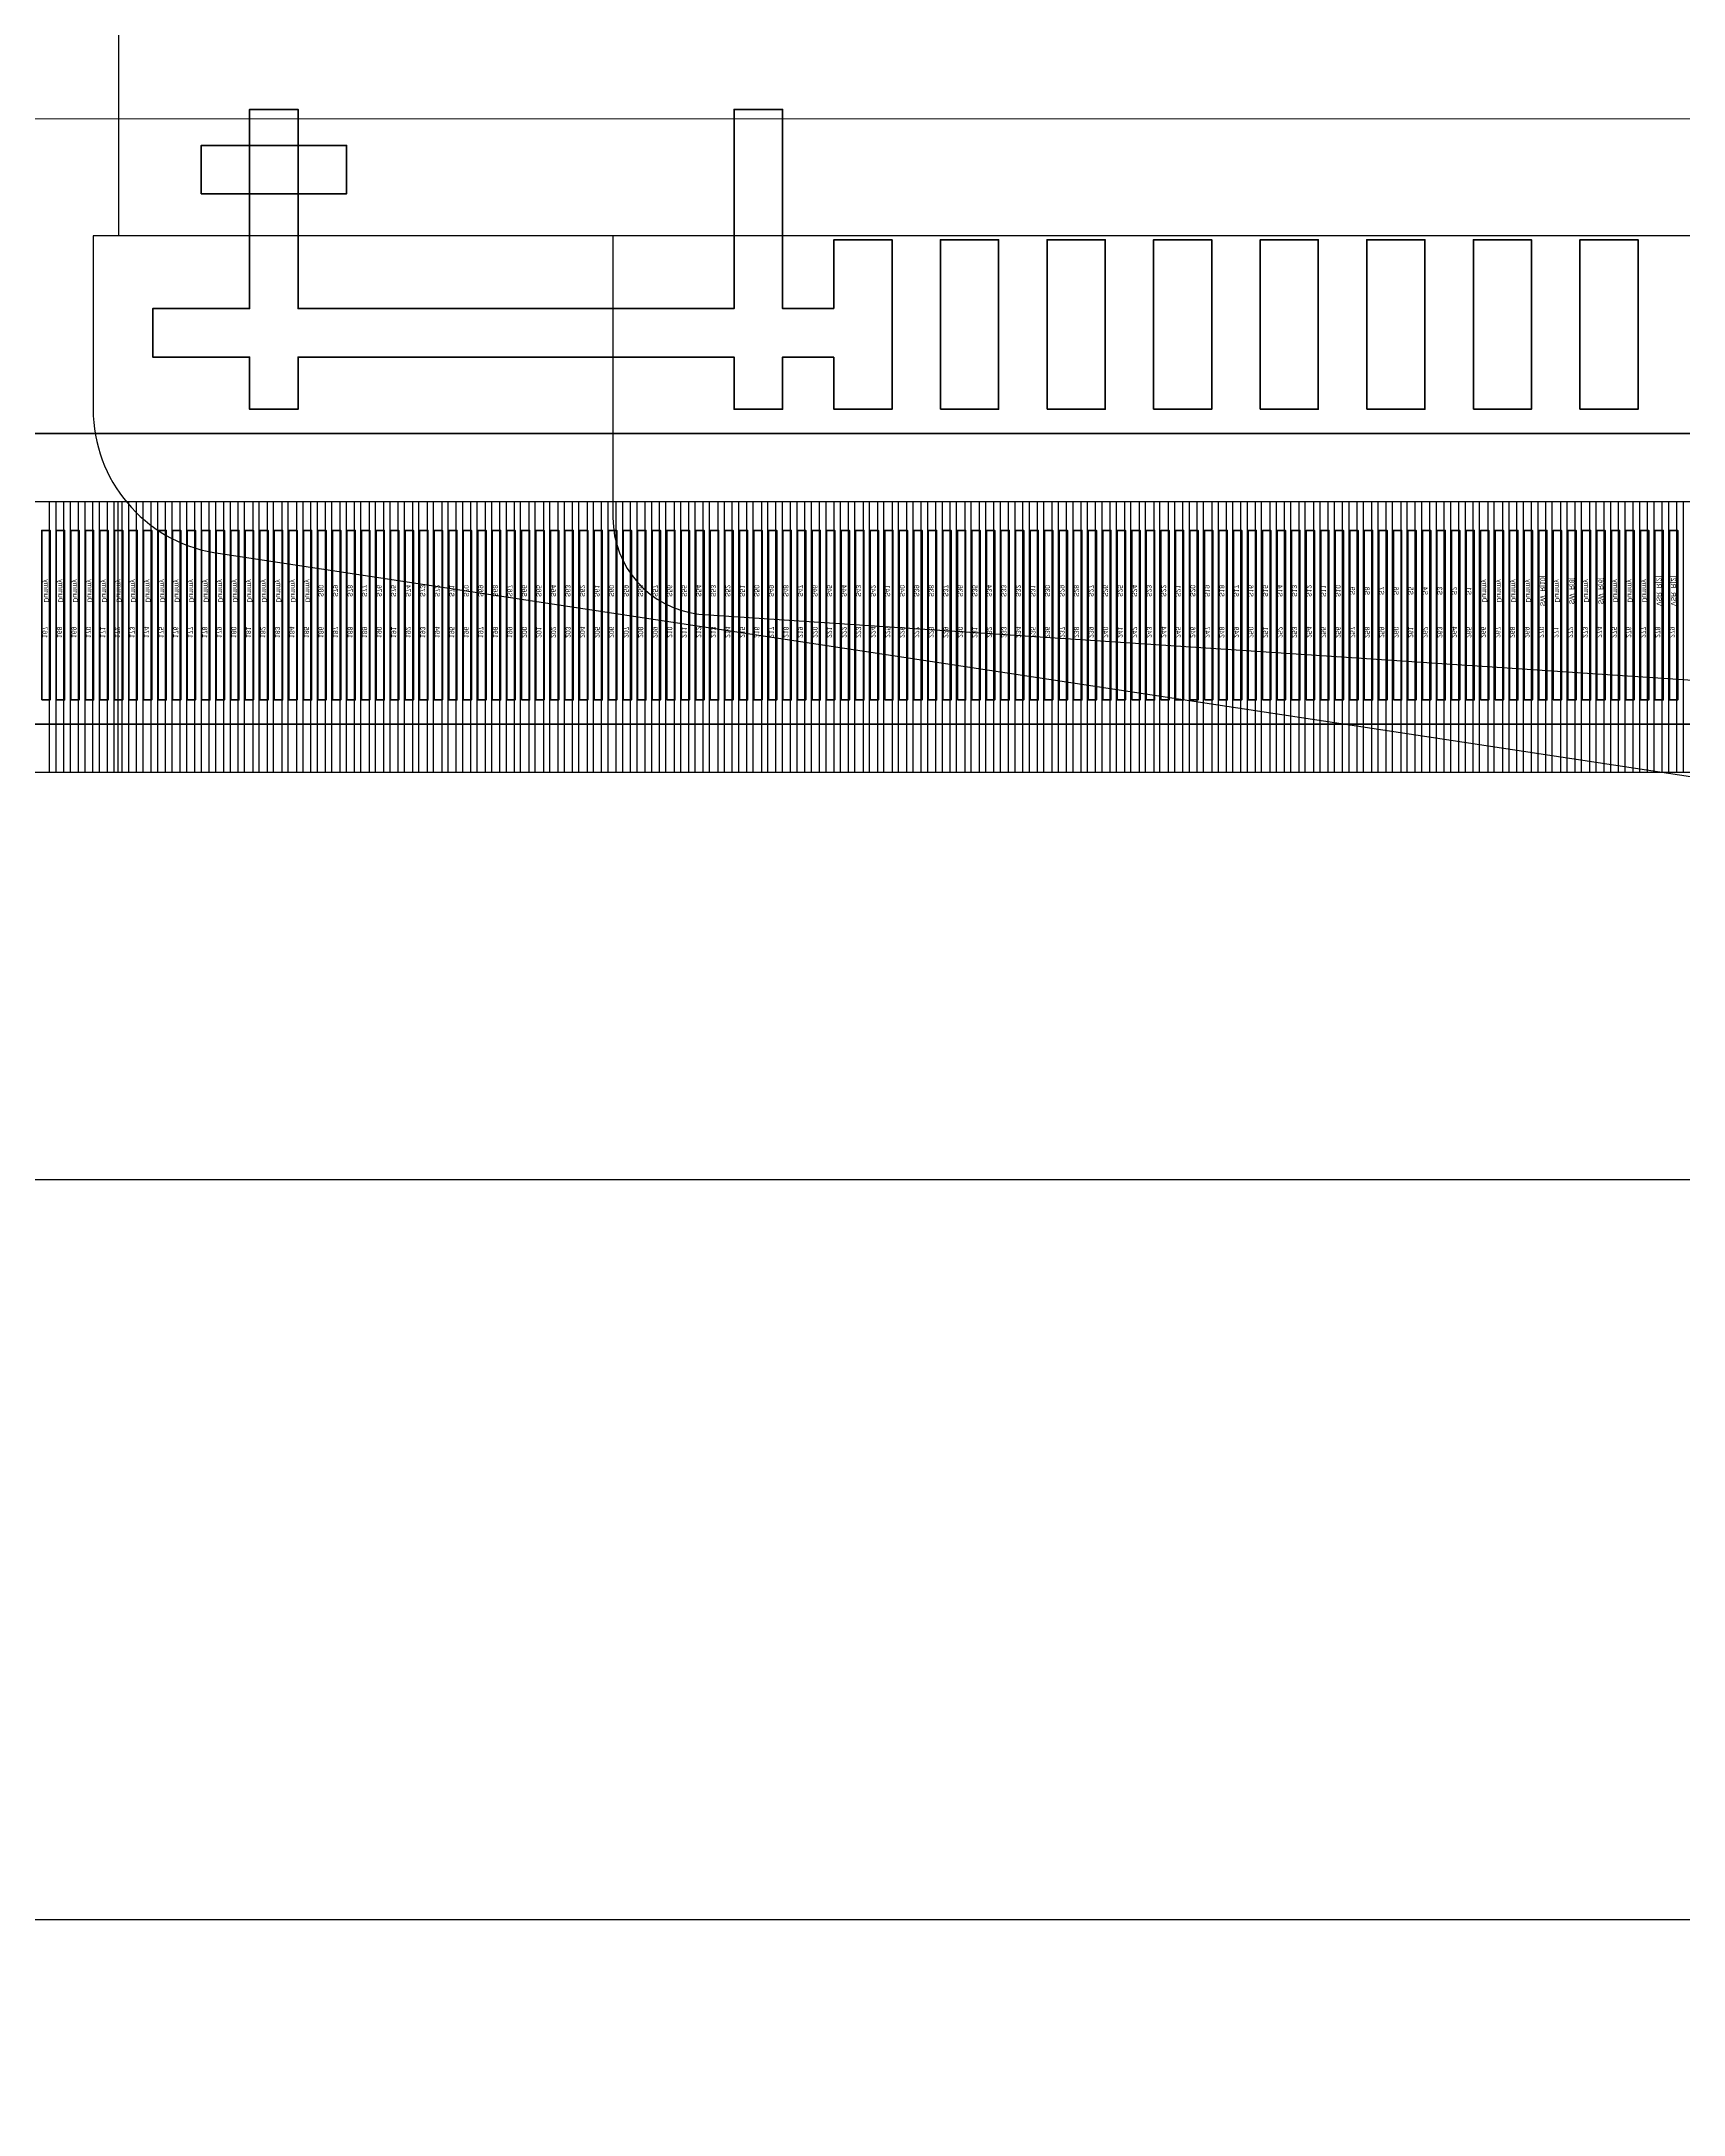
# Model space of a CAD drawing. Header units: millimetres. Extents: x 2678 to 7528, y -1679 to -1155.
# Drawn here: x 3652.848 to 3656.238, y -1275.936 to -1271.657 of the extents above; entities that cross this region are included whole.
import ezdxf
from ezdxf.enums import TextEntityAlignment as Align

# ---------------------------------------------------------------- set-up
doc = ezdxf.new("R2010")
doc.units = ezdxf.units.MM
doc.linetypes.add('CENTER2', pattern=[1.125, 0.75, -0.125, 0.125, -0.125])
for name, color, linetype in [('01 Copper', 3, 'Continuous'), ('03 Solder Resist', 6, 'Continuous'), ('06 Cutline', 4, 'Continuous'), ('07 Potting', 132, 'Continuous'), ('09 Center_line', 1, 'Continuous'), ('13 OL no.', 190, 'Continuous'), ('14 OL name', 220, 'Continuous'), ('COVER LENS', 6, 'Continuous'), ('FPC-TP', 32, 'Continuous'), ('PANEL', 7, 'Continuous')]:
    doc.layers.add(name, color=color, linetype=linetype)
for name, color, linetype, lineweight in [('Dim', 3, 'Continuous', 13), ('FPC.drawing', 30, 'Continuous', 100), ('P_OLED.drawing', 3, 'Continuous', 100), ('POL', 5, 'Continuous', 9)]:
    doc.layers.add(name, color=color, linetype=linetype, lineweight=lineweight)
doc.styles.add('CCN-1', font='', dxfattribs={"width": 0.85})
doc.styles.get("Standard").update_dxf_attribs({"font": 'arial.ttf'})
doc.styles.get('CCN-1').set_extended_font_data('SimSun')
doc.dimstyles.new('DIM-CCN', dxfattribs={"dimscale": 0.9, "dimtxt": 1.7, "dimasz": 1.2, "dimexe": 1.5, "dimexo": 0.5, "dimgap": 0.3, "dimtad": 1, "dimzin": 0, "dimdsep": 46, "dimtxsty": 'CCN-1', "dimblk": 'OPEN30', "dimcen": 0.05, "dimclrd": 256, "dimclre": 256, "dimclrt": 7, "dimadec": 0, "dimazin": 0, "dimtfac": 1, "dimtofl": 0, "dimtmove": 0, "dimatfit": 3, "dimldrblk": 'OPEN30', "dimfxl": 1, "dimtolj": 1, "dimtzin": 0, "dimlwd": -1, "dimlwe": -1, "dimarcsym": 0})

# ---------------------------------------------------------------- blocks, each defined once
blk = doc.blocks.new('OLED屏体')
at = {"layer": 'FPC.drawing', "color": 7, "linetype": 'Continuous', "lineweight": 100}
for points in [[(5123.0182, 185.3031), (5122.9122, 185.3031), (5122.9122, 185.7141), (5122.8122, 185.7141), (5122.8122, 185.3031), (5121.9122, 185.3031), (5121.9122, 185.7141), (5121.8122, 185.7141), (5121.8122, 185.3031), (5121.6122, 185.3031), (5121.6122, 185.2031), (5121.8122, 185.2031), (5121.8122, 185.0951), (5121.9122, 185.0951), (5121.9122, 185.2031), (5122.8122, 185.2031), (5122.8122, 185.0951), (5122.9122, 185.0951), (5122.9122, 185.2031), (5123.0182, 185.2031)], [(5123.0182, 185.2031), (5123.0182, 185.0951), (5123.1382, 185.0951), (5123.1382, 185.4451), (5123.0182, 185.4451), (5123.0182, 185.3031)]]:
    blk.add_lwpolyline(points, dxfattribs=at)
for points in [[(5121.7122, 185.5401), (5122.0122, 185.5401), (5122.0122, 185.6401), (5121.7122, 185.6401)], [(5123.2382, 185.0951), (5123.3582, 185.0951), (5123.3582, 185.4451), (5123.2382, 185.4451)], [(5123.4582, 185.0951), (5123.5782, 185.0951), (5123.5782, 185.4451), (5123.4582, 185.4451)], [(5123.6782, 185.0951), (5123.7982, 185.0951), (5123.7982, 185.4451), (5123.6782, 185.4451)], [(5123.8982, 185.0951), (5124.0182, 185.0951), (5124.0182, 185.4451), (5123.8982, 185.4451)], [(5124.1182, 185.0951), (5124.2382, 185.0951), (5124.2382, 185.4451), (5124.1182, 185.4451)], [(5124.3382, 185.0951), (5124.4582, 185.0951), (5124.4582, 185.4451), (5124.3382, 185.4451)], [(5124.5582, 185.0951), (5124.6782, 185.0951), (5124.6782, 185.4451), (5124.5582, 185.4451)]]:
    blk.add_lwpolyline(points, close=True, dxfattribs=at)
at = {"layer": 'FPC.drawing', "color": 30, "linetype": 'Continuous', "lineweight": 100}
for points in [[(5121.3831, 184.4951), (5121.4001, 184.4951), (5121.4001, 184.8451), (5121.3831, 184.8451)], [(5121.4131, 184.4951), (5121.4301, 184.4951), (5121.4301, 184.8451), (5121.4131, 184.8451)], [(5121.4431, 184.4951), (5121.4601, 184.4951), (5121.4601, 184.8451), (5121.4431, 184.8451)], [(5121.4731, 184.4951), (5121.4901, 184.4951), (5121.4901, 184.8451), (5121.4731, 184.8451)], [(5121.5031, 184.4951), (5121.5201, 184.4951), (5121.5201, 184.8451), (5121.5031, 184.8451)], [(5121.5331, 184.4951), (5121.5501, 184.4951), (5121.5501, 184.8451), (5121.5331, 184.8451)], [(5121.5631, 184.4951), (5121.5801, 184.4951), (5121.5801, 184.8451), (5121.5631, 184.8451)], [(5121.5931, 184.4951), (5121.6101, 184.4951), (5121.6101, 184.8451), (5121.5931, 184.8451)], [(5121.6231, 184.4951), (5121.6401, 184.4951), (5121.6401, 184.8451), (5121.6231, 184.8451)], [(5121.6531, 184.4951), (5121.6701, 184.4951), (5121.6701, 184.8451), (5121.6531, 184.8451)], [(5121.6831, 184.4951), (5121.7001, 184.4951), (5121.7001, 184.8451), (5121.6831, 184.8451)], [(5121.7131, 184.4951), (5121.7301, 184.4951), (5121.7301, 184.8451), (5121.7131, 184.8451)], [(5121.7431, 184.4951), (5121.7601, 184.4951), (5121.7601, 184.8451), (5121.7431, 184.8451)], [(5121.7731, 184.4951), (5121.7901, 184.4951), (5121.7901, 184.8451), (5121.7731, 184.8451)], [(5121.8031, 184.4951), (5121.8201, 184.4951), (5121.8201, 184.8451), (5121.8031, 184.8451)], [(5121.8331, 184.4951), (5121.8501, 184.4951), (5121.8501, 184.8451), (5121.8331, 184.8451)], [(5121.8631, 184.4951), (5121.8801, 184.4951), (5121.8801, 184.8451), (5121.8631, 184.8451)], [(5121.8931, 184.4951), (5121.9101, 184.4951), (5121.9101, 184.8451), (5121.8931, 184.8451)], [(5121.9231, 184.4951), (5121.9401, 184.4951), (5121.9401, 184.8451), (5121.9231, 184.8451)], [(5121.9531, 184.4951), (5121.9701, 184.4951), (5121.9701, 184.8451), (5121.9531, 184.8451)], [(5121.9831, 184.4951), (5122.0001, 184.4951), (5122.0001, 184.8451), (5121.9831, 184.8451)], [(5122.0131, 184.4951), (5122.0301, 184.4951), (5122.0301, 184.8451), (5122.0131, 184.8451)], [(5122.0431, 184.4951), (5122.0601, 184.4951), (5122.0601, 184.8451), (5122.0431, 184.8451)], [(5122.0731, 184.4951), (5122.0901, 184.4951), (5122.0901, 184.8451), (5122.0731, 184.8451)], [(5122.1031, 184.4951), (5122.1201, 184.4951), (5122.1201, 184.8451), (5122.1031, 184.8451)], [(5122.1331, 184.4951), (5122.1501, 184.4951), (5122.1501, 184.8451), (5122.1331, 184.8451)], [(5122.1631, 184.4951), (5122.1801, 184.4951), (5122.1801, 184.8451), (5122.1631, 184.8451)], [(5122.1931, 184.4951), (5122.2101, 184.4951), (5122.2101, 184.8451), (5122.1931, 184.8451)], [(5122.2231, 184.4951), (5122.2401, 184.4951), (5122.2401, 184.8451), (5122.2231, 184.8451)], [(5122.2531, 184.4951), (5122.2701, 184.4951), (5122.2701, 184.8451), (5122.2531, 184.8451)], [(5122.2831, 184.4951), (5122.3001, 184.4951), (5122.3001, 184.8451), (5122.2831, 184.8451)], [(5122.3131, 184.4951), (5122.3301, 184.4951), (5122.3301, 184.8451), (5122.3131, 184.8451)], [(5122.3431, 184.4951), (5122.3601, 184.4951), (5122.3601, 184.8451), (5122.3431, 184.8451)], [(5122.3731, 184.4951), (5122.3901, 184.4951), (5122.3901, 184.8451), (5122.3731, 184.8451)], [(5122.4031, 184.4951), (5122.4201, 184.4951), (5122.4201, 184.8451), (5122.4031, 184.8451)], [(5122.4331, 184.4951), (5122.4501, 184.4951), (5122.4501, 184.8451), (5122.4331, 184.8451)], [(5122.4631, 184.4951), (5122.4801, 184.4951), (5122.4801, 184.8451), (5122.4631, 184.8451)], [(5122.4931, 184.4951), (5122.5101, 184.4951), (5122.5101, 184.8451), (5122.4931, 184.8451)], [(5122.5231, 184.4951), (5122.5401, 184.4951), (5122.5401, 184.8451), (5122.5231, 184.8451)], [(5122.5531, 184.4951), (5122.5701, 184.4951), (5122.5701, 184.8451), (5122.5531, 184.8451)], [(5122.5831, 184.4951), (5122.6001, 184.4951), (5122.6001, 184.8451), (5122.5831, 184.8451)], [(5122.6131, 184.4951), (5122.6301, 184.4951), (5122.6301, 184.8451), (5122.6131, 184.8451)], [(5122.6431, 184.4951), (5122.6601, 184.4951), (5122.6601, 184.8451), (5122.6431, 184.8451)], [(5122.6731, 184.4951), (5122.6901, 184.4951), (5122.6901, 184.8451), (5122.6731, 184.8451)], [(5122.7031, 184.4951), (5122.7201, 184.4951), (5122.7201, 184.8451), (5122.7031, 184.8451)], [(5122.7331, 184.4951), (5122.7501, 184.4951), (5122.7501, 184.8451), (5122.7331, 184.8451)], [(5122.7631, 184.4951), (5122.7801, 184.4951), (5122.7801, 184.8451), (5122.7631, 184.8451)], [(5122.7931, 184.4951), (5122.8101, 184.4951), (5122.8101, 184.8451), (5122.7931, 184.8451)], [(5122.8231, 184.4951), (5122.8401, 184.4951), (5122.8401, 184.8451), (5122.8231, 184.8451)], [(5122.8531, 184.4951), (5122.8701, 184.4951), (5122.8701, 184.8451), (5122.8531, 184.8451)], [(5122.8831, 184.4951), (5122.9001, 184.4951), (5122.9001, 184.8451), (5122.8831, 184.8451)], [(5122.9131, 184.4951), (5122.9301, 184.4951), (5122.9301, 184.8451), (5122.9131, 184.8451)], [(5122.9431, 184.4951), (5122.9601, 184.4951), (5122.9601, 184.8451), (5122.9431, 184.8451)], [(5122.9731, 184.4951), (5122.9901, 184.4951), (5122.9901, 184.8451), (5122.9731, 184.8451)], [(5123.0031, 184.4951), (5123.0201, 184.4951), (5123.0201, 184.8451), (5123.0031, 184.8451)], [(5123.0331, 184.4951), (5123.0501, 184.4951), (5123.0501, 184.8451), (5123.0331, 184.8451)], [(5123.0631, 184.4951), (5123.0801, 184.4951), (5123.0801, 184.8451), (5123.0631, 184.8451)], [(5123.0931, 184.4951), (5123.1101, 184.4951), (5123.1101, 184.8451), (5123.0931, 184.8451)], [(5123.1231, 184.4951), (5123.1401, 184.4951), (5123.1401, 184.8451), (5123.1231, 184.8451)], [(5123.1531, 184.4951), (5123.1701, 184.4951), (5123.1701, 184.8451), (5123.1531, 184.8451)], [(5123.1831, 184.4951), (5123.2001, 184.4951), (5123.2001, 184.8451), (5123.1831, 184.8451)], [(5123.2131, 184.4951), (5123.2301, 184.4951), (5123.2301, 184.8451), (5123.2131, 184.8451)], [(5123.2431, 184.4951), (5123.2601, 184.4951), (5123.2601, 184.8451), (5123.2431, 184.8451)], [(5123.2731, 184.4951), (5123.2901, 184.4951), (5123.2901, 184.8451), (5123.2731, 184.8451)], [(5123.3031, 184.4951), (5123.3201, 184.4951), (5123.3201, 184.8451), (5123.3031, 184.8451)], [(5123.3331, 184.4951), (5123.3501, 184.4951), (5123.3501, 184.8451), (5123.3331, 184.8451)], [(5123.3631, 184.4951), (5123.3801, 184.4951), (5123.3801, 184.8451), (5123.3631, 184.8451)], [(5123.3931, 184.4951), (5123.4101, 184.4951), (5123.4101, 184.8451), (5123.3931, 184.8451)], [(5123.4231, 184.4951), (5123.4401, 184.4951), (5123.4401, 184.8451), (5123.4231, 184.8451)], [(5123.4531, 184.4951), (5123.4701, 184.4951), (5123.4701, 184.8451), (5123.4531, 184.8451)], [(5123.4831, 184.4951), (5123.5001, 184.4951), (5123.5001, 184.8451), (5123.4831, 184.8451)], [(5123.5131, 184.4951), (5123.5301, 184.4951), (5123.5301, 184.8451), (5123.5131, 184.8451)], [(5123.5431, 184.4951), (5123.5601, 184.4951), (5123.5601, 184.8451), (5123.5431, 184.8451)], [(5123.5731, 184.4951), (5123.5901, 184.4951), (5123.5901, 184.8451), (5123.5731, 184.8451)], [(5123.6031, 184.4951), (5123.6201, 184.4951), (5123.6201, 184.8451), (5123.6031, 184.8451)], [(5123.6331, 184.4951), (5123.6501, 184.4951), (5123.6501, 184.8451), (5123.6331, 184.8451)], [(5123.6631, 184.4951), (5123.6801, 184.4951), (5123.6801, 184.8451), (5123.6631, 184.8451)], [(5123.6931, 184.4951), (5123.7101, 184.4951), (5123.7101, 184.8451), (5123.6931, 184.8451)], [(5123.7231, 184.4951), (5123.7401, 184.4951), (5123.7401, 184.8451), (5123.7231, 184.8451)], [(5123.7531, 184.4951), (5123.7701, 184.4951), (5123.7701, 184.8451), (5123.7531, 184.8451)], [(5123.7831, 184.4951), (5123.8001, 184.4951), (5123.8001, 184.8451), (5123.7831, 184.8451)], [(5123.8131, 184.4951), (5123.8301, 184.4951), (5123.8301, 184.8451), (5123.8131, 184.8451)], [(5123.8431, 184.4951), (5123.8601, 184.4951), (5123.8601, 184.8451), (5123.8431, 184.8451)], [(5123.8731, 184.4951), (5123.8901, 184.4951), (5123.8901, 184.8451), (5123.8731, 184.8451)], [(5123.9031, 184.4951), (5123.9201, 184.4951), (5123.9201, 184.8451), (5123.9031, 184.8451)], [(5123.9331, 184.4951), (5123.9501, 184.4951), (5123.9501, 184.8451), (5123.9331, 184.8451)], [(5123.9631, 184.4951), (5123.9801, 184.4951), (5123.9801, 184.8451), (5123.9631, 184.8451)], [(5123.9931, 184.4951), (5124.0101, 184.4951), (5124.0101, 184.8451), (5123.9931, 184.8451)], [(5124.0231, 184.4951), (5124.0401, 184.4951), (5124.0401, 184.8451), (5124.0231, 184.8451)], [(5124.0531, 184.4951), (5124.0701, 184.4951), (5124.0701, 184.8451), (5124.0531, 184.8451)], [(5124.0831, 184.4951), (5124.1001, 184.4951), (5124.1001, 184.8451), (5124.0831, 184.8451)], [(5124.1131, 184.4951), (5124.1301, 184.4951), (5124.1301, 184.8451), (5124.1131, 184.8451)], [(5124.1431, 184.4951), (5124.1601, 184.4951), (5124.1601, 184.8451), (5124.1431, 184.8451)], [(5124.1731, 184.4951), (5124.1901, 184.4951), (5124.1901, 184.8451), (5124.1731, 184.8451)], [(5124.2031, 184.4951), (5124.2201, 184.4951), (5124.2201, 184.8451), (5124.2031, 184.8451)], [(5124.2331, 184.4951), (5124.2501, 184.4951), (5124.2501, 184.8451), (5124.2331, 184.8451)], [(5124.2631, 184.4951), (5124.2801, 184.4951), (5124.2801, 184.8451), (5124.2631, 184.8451)], [(5124.2931, 184.4951), (5124.3101, 184.4951), (5124.3101, 184.8451), (5124.2931, 184.8451)], [(5124.3231, 184.4951), (5124.3401, 184.4951), (5124.3401, 184.8451), (5124.3231, 184.8451)], [(5124.3531, 184.4951), (5124.3701, 184.4951), (5124.3701, 184.8451), (5124.3531, 184.8451)], [(5124.3831, 184.4951), (5124.4001, 184.4951), (5124.4001, 184.8451), (5124.3831, 184.8451)], [(5124.4131, 184.4951), (5124.4301, 184.4951), (5124.4301, 184.8451), (5124.4131, 184.8451)], [(5124.4431, 184.4951), (5124.4601, 184.4951), (5124.4601, 184.8451), (5124.4431, 184.8451)], [(5124.4731, 184.4951), (5124.4901, 184.4951), (5124.4901, 184.8451), (5124.4731, 184.8451)], [(5124.5031, 184.4951), (5124.5201, 184.4951), (5124.5201, 184.8451), (5124.5031, 184.8451)], [(5124.5331, 184.4951), (5124.5501, 184.4951), (5124.5501, 184.8451), (5124.5331, 184.8451)], [(5124.5631, 184.4951), (5124.5801, 184.4951), (5124.5801, 184.8451), (5124.5631, 184.8451)], [(5124.5931, 184.4951), (5124.6101, 184.4951), (5124.6101, 184.8451), (5124.5931, 184.8451)], [(5124.6231, 184.4951), (5124.6401, 184.4951), (5124.6401, 184.8451), (5124.6231, 184.8451)], [(5124.6531, 184.4951), (5124.6701, 184.4951), (5124.6701, 184.8451), (5124.6531, 184.8451)], [(5124.6831, 184.4951), (5124.7001, 184.4951), (5124.7001, 184.8451), (5124.6831, 184.8451)], [(5124.7131, 184.4951), (5124.7301, 184.4951), (5124.7301, 184.8451), (5124.7131, 184.8451)], [(5124.7431, 184.4951), (5124.7601, 184.4951), (5124.7601, 184.8451), (5124.7431, 184.8451)]]:
    blk.add_lwpolyline(points, close=True, dxfattribs=at)
at = {"layer": 'P_OLED.drawing', "color": 3, "linetype": 'Continuous', "lineweight": 100}
for p, q in [((5134.5691, 185.0451), (5108.5142, 185.0451)), ((5110.3796, 184.4451), (5132.7036, 184.4451))]:
    blk.add_line(p, q, dxfattribs=at)
at = {"layer": 'PANEL', "color": 1, "linetype": 'CENTER2'}
blk.add_line((5121.5416, 217.5471), (5121.5416, 185.4549), dxfattribs=at)
blk = doc.blocks.new('WQT3T')
at = {"layer": '01 Copper'}
for points in [[(3329.3294, -678.5269), (3329.3294, -679.0869)], [(3329.3424, -679.0869), (3329.3424, -678.5269)], [(3329.3594, -678.5269), (3329.3594, -679.0869)], [(3329.3724, -679.0869), (3329.3724, -678.5269)], [(3329.3894, -678.5269), (3329.3894, -679.0869)], [(3329.4024, -679.0869), (3329.4024, -678.5269)], [(3329.4194, -678.5269), (3329.4194, -679.0869)], [(3329.4324, -679.0869), (3329.4324, -678.5269)], [(3329.4494, -678.5269), (3329.4494, -679.0869)], [(3329.4624, -679.0869), (3329.4624, -678.5269)], [(3329.4794, -678.5269), (3329.4794, -679.0869)], [(3329.4923, -679.0869), (3329.4923, -678.5269)], [(3329.5093, -678.5269), (3329.5093, -679.0869)], [(3329.5223, -678.5269), (3329.5223, -679.0869)], [(3329.5393, -679.0869), (3329.5393, -678.5269)], [(3329.5523, -679.0869), (3329.5523, -678.5269)], [(3329.5693, -678.5269), (3329.5693, -679.0869)], [(3329.5823, -678.5269), (3329.5823, -679.0869)], [(3329.5993, -679.0869), (3329.5993, -678.5269)], [(3329.6123, -679.0869), (3329.6123, -678.5269)], [(3329.6293, -678.5269), (3329.6293, -679.0869)], [(3329.6423, -679.0869), (3329.6423, -678.5269)], [(3329.6593, -678.5269), (3329.6593, -679.0869)], [(3329.6723, -679.0869), (3329.6723, -678.5269)], [(3329.6893, -678.5269), (3329.6893, -679.0869)], [(3329.7023, -678.5269), (3329.7023, -679.0869)], [(3329.7193, -679.0869), (3329.7193, -678.5269)], [(3329.7323, -678.5269), (3329.7323, -679.0869)], [(3329.7493, -679.0869), (3329.7493, -678.5269)], [(3329.7623, -679.0869), (3329.7623, -678.5269)], [(3329.7793, -678.5269), (3329.7793, -679.0869)], [(3329.7923, -679.0869), (3329.7923, -678.5269)], [(3329.8093, -678.5269), (3329.8093, -679.0869)], [(3329.8223, -679.0869), (3329.8223, -678.5269)], [(3329.8393, -678.5269), (3329.8393, -679.0869)], [(3329.8523, -679.0869), (3329.8523, -678.5269)], [(3329.8693, -678.5269), (3329.8693, -679.0869)], [(3329.8822, -679.0869), (3329.8822, -678.5269)], [(3329.8992, -678.5269), (3329.8992, -679.0869)], [(3329.9122, -678.5269), (3329.9122, -679.0869)], [(3329.9292, -679.0869), (3329.9292, -678.5269)], [(3329.9422, -679.0869), (3329.9422, -678.5269)], [(3329.9592, -678.5269), (3329.9592, -679.0869)], [(3329.9722, -678.5269), (3329.9722, -679.0869)], [(3329.9892, -679.0869), (3329.9892, -678.5269)], [(3330.0022, -679.0869), (3330.0022, -678.5269)], [(3330.0192, -678.5269), (3330.0192, -679.0869)], [(3330.0322, -679.0869), (3330.0322, -678.5269)], [(3330.0492, -678.5269), (3330.0492, -679.0869)], [(3330.0622, -679.0869), (3330.0622, -678.5269)], [(3330.0792, -678.5269), (3330.0792, -679.0869)], [(3330.0922, -678.5269), (3330.0922, -679.0869)], [(3330.1092, -679.0869), (3330.1092, -678.5269)], [(3330.1222, -678.5269), (3330.1222, -679.0869)], [(3330.1392, -679.0869), (3330.1392, -678.5269)], [(3330.1522, -679.0869), (3330.1522, -678.5269)], [(3330.1692, -678.5269), (3330.1692, -679.0869)], [(3330.1822, -678.5269), (3330.1822, -679.0869)], [(3330.1992, -679.0869), (3330.1992, -678.5269)], [(3330.2122, -679.0869), (3330.2122, -678.5269)], [(3330.2292, -678.5269), (3330.2292, -679.0869)], [(3330.2422, -679.0869), (3330.2422, -678.5269)], [(3330.2592, -678.5269), (3330.2592, -679.0869)], [(3330.2721, -679.0869), (3330.2721, -678.5269)], [(3330.2891, -678.5269), (3330.2891, -679.0869)], [(3330.3021, -678.5269), (3330.3021, -679.0869)], [(3330.3191, -679.0869), (3330.3191, -678.5269)], [(3330.3321, -679.0869), (3330.3321, -678.5269)], [(3330.3491, -678.5269), (3330.3491, -679.0869)], [(3330.3621, -679.0869), (3330.3621, -678.5269)], [(3330.3791, -678.5269), (3330.3791, -679.0869)], [(3330.3921, -678.5269), (3330.3921, -679.0869)], [(3330.4091, -679.0869), (3330.4091, -678.5269)], [(3330.4221, -678.5269), (3330.4221, -679.0869)], [(3330.4391, -679.0869), (3330.4391, -678.5269)], [(3330.4521, -678.5269), (3330.4521, -679.0869)], [(3330.4691, -679.0869), (3330.4691, -678.5269)], [(3330.4821, -678.5269), (3330.4821, -679.0869)], [(3330.4991, -679.0869), (3330.4991, -678.5269)], [(3330.5121, -679.0869), (3330.5121, -678.5269)], [(3330.5291, -678.5269), (3330.5291, -679.0869)], [(3330.5421, -679.0869), (3330.5421, -678.5269)], [(3330.5591, -678.5269), (3330.5591, -679.0869)], [(3330.5721, -679.0869), (3330.5721, -678.5269)], [(3330.5891, -678.5269), (3330.5891, -679.0869)], [(3330.6021, -679.0869), (3330.6021, -678.5269)], [(3330.6191, -678.5269), (3330.6191, -679.0869)], [(3330.6321, -678.5269), (3330.6321, -679.0869)], [(3330.6491, -679.0869), (3330.6491, -678.5269)], [(3330.6621, -679.0869), (3330.6621, -678.5269)], [(3330.6791, -678.5269), (3330.6791, -679.0869)], [(3330.692, -679.0869), (3330.692, -678.5269)], [(3330.709, -678.5269), (3330.709, -679.0869)], [(3330.722, -679.0869), (3330.722, -678.5269)], [(3330.739, -678.5269), (3330.739, -679.0869)], [(3330.752, -679.0869), (3330.752, -678.5269)], [(3330.769, -678.5269), (3330.769, -679.0869)], [(3330.782, -678.5269), (3330.782, -679.0869)], [(3330.799, -679.0869), (3330.799, -678.5269)], [(3330.812, -678.5269), (3330.812, -679.0869)], [(3330.829, -679.0869), (3330.829, -678.5269)], [(3330.842, -679.0869), (3330.842, -678.5269)], [(3330.859, -678.5269), (3330.859, -679.0869)], [(3330.872, -679.0869), (3330.872, -678.5269)], [(3330.889, -678.5269), (3330.889, -679.0869)], [(3330.902, -679.0869), (3330.902, -678.5269)], [(3330.919, -678.5269), (3330.919, -679.0869)], [(3330.932, -678.5269), (3330.932, -679.0869)], [(3330.949, -679.0869), (3330.949, -678.5269)], [(3330.962, -678.5269), (3330.962, -679.0869)], [(3330.979, -679.0869), (3330.979, -678.5269)], [(3330.992, -678.5269), (3330.992, -679.0869)], [(3331.009, -679.0869), (3331.009, -678.5269)], [(3331.022, -678.5269), (3331.022, -679.0869)], [(3331.039, -679.0869), (3331.039, -678.5269)], [(3331.052, -679.0869), (3331.052, -678.5269)], [(3331.069, -678.5269), (3331.069, -679.0869)], [(3331.0819, -679.0869), (3331.0819, -678.5269)], [(3331.0989, -678.5269), (3331.0989, -679.0869)], [(3331.1119, -679.0869), (3331.1119, -678.5269)], [(3331.1289, -678.5269), (3331.1289, -679.0869)], [(3331.1419, -679.0869), (3331.1419, -678.5269)], [(3331.1589, -678.5269), (3331.1589, -679.0869)], [(3331.1719, -679.0869), (3331.1719, -678.5269)], [(3331.1889, -678.5269), (3331.1889, -679.0869)], [(3331.2019, -679.0869), (3331.2019, -678.5269)], [(3331.2189, -678.5269), (3331.2189, -679.0869)], [(3331.2319, -678.5269), (3331.2319, -679.0869)], [(3331.2489, -679.0869), (3331.2489, -678.5269)], [(3331.2619, -679.0869), (3331.2619, -678.5269)], [(3331.2789, -678.5269), (3331.2789, -679.0869)], [(3331.2919, -679.0869), (3331.2919, -678.5269)], [(3331.3089, -678.5269), (3331.3089, -679.0869)], [(3331.3219, -678.5269), (3331.3219, -679.0869)], [(3331.3389, -679.0869), (3331.3389, -678.5269)], [(3331.3519, -679.0869), (3331.3519, -678.5269)], [(3331.3689, -678.5269), (3331.3689, -679.0869)], [(3331.3819, -679.0869), (3331.3819, -678.5269)], [(3331.3989, -678.5269), (3331.3989, -679.0869)], [(3331.4119, -678.5269), (3331.4119, -679.0869)], [(3331.4289, -679.0869), (3331.4289, -678.5269)], [(3331.4419, -679.0869), (3331.4419, -678.5269)], [(3331.4589, -678.5269), (3331.4589, -679.0869)], [(3331.4718, -679.0869), (3331.4718, -678.5269)], [(3331.4888, -678.5269), (3331.4888, -679.0869)], [(3331.5018, -679.0869), (3331.5018, -678.5269)], [(3331.5188, -678.5269), (3331.5188, -679.0869)], [(3331.5318, -679.0869), (3331.5318, -678.5269)], [(3331.5488, -678.5269), (3331.5488, -679.0869)], [(3331.5618, -679.0869), (3331.5618, -678.5269)], [(3331.5788, -678.5269), (3331.5788, -679.0869)], [(3331.5918, -678.5269), (3331.5918, -679.0869)], [(3331.6088, -679.0869), (3331.6088, -678.5269)], [(3331.6218, -679.0869), (3331.6218, -678.5269)], [(3331.6388, -678.5269), (3331.6388, -679.0869)], [(3331.6518, -678.5269), (3331.6518, -679.0869)], [(3331.6688, -679.0869), (3331.6688, -678.5269)], [(3331.6818, -678.5269), (3331.6818, -679.0869)], [(3331.6988, -679.0869), (3331.6988, -678.5269)], [(3331.7118, -678.5269), (3331.7118, -679.0869)], [(3331.7288, -679.0869), (3331.7288, -678.5269)], [(3331.7418, -679.0869), (3331.7418, -678.5269)], [(3331.7588, -678.5269), (3331.7588, -679.0869)], [(3331.7718, -679.0869), (3331.7718, -678.5269)], [(3331.7888, -678.5269), (3331.7888, -679.0869)], [(3331.8018, -678.5269), (3331.8018, -679.0869)], [(3331.8188, -679.0869), (3331.8188, -678.5269)], [(3331.8318, -679.0869), (3331.8318, -678.5269)], [(3331.8488, -678.5269), (3331.8488, -679.0869)], [(3331.8618, -679.0869), (3331.8618, -678.5269)], [(3331.8788, -678.5269), (3331.8788, -679.0869)], [(3331.8917, -678.5269), (3331.8917, -679.0869)], [(3331.9087, -679.0869), (3331.9087, -678.5269)], [(3331.9217, -678.5269), (3331.9217, -679.0869)], [(3331.9387, -679.0869), (3331.9387, -678.5269)], [(3331.9517, -678.5269), (3331.9517, -679.0869)], [(3331.9687, -679.0869), (3331.9687, -678.5269)], [(3331.9817, -679.0869), (3331.9817, -678.5269)], [(3331.9987, -678.5269), (3331.9987, -679.0869)], [(3332.0117, -678.5269), (3332.0117, -679.0869)], [(3332.0287, -679.0869), (3332.0287, -678.5269)], [(3332.0417, -678.5269), (3332.0417, -679.0869)], [(3332.0587, -679.0869), (3332.0587, -678.5269)], [(3332.0717, -679.0869), (3332.0717, -678.5269)], [(3332.0887, -678.5269), (3332.0887, -679.0869)], [(3332.1017, -678.5269), (3332.1017, -679.0869)], [(3332.1187, -679.0869), (3332.1187, -678.5269)], [(3332.1317, -679.0869), (3332.1317, -678.5269)], [(3332.1487, -678.5269), (3332.1487, -679.0869)], [(3332.1617, -679.0869), (3332.1617, -678.5269)], [(3332.1787, -678.5269), (3332.1787, -679.0869)], [(3332.1917, -678.5269), (3332.1917, -679.0869)], [(3332.2087, -679.0869), (3332.2087, -678.5269)], [(3332.2217, -678.5269), (3332.2217, -679.0869)], [(3332.2387, -679.0869), (3332.2387, -678.5269)], [(3332.2517, -678.5269), (3332.2517, -679.0869)], [(3332.2687, -679.0869), (3332.2687, -678.5269)], [(3332.2816, -678.5269), (3332.2816, -679.0869)], [(3332.2986, -679.0869), (3332.2986, -678.5269)], [(3332.3116, -679.0869), (3332.3116, -678.5269)], [(3332.3286, -678.5269), (3332.3286, -679.0869)], [(3332.3416, -679.0869), (3332.3416, -678.5269)], [(3332.3586, -678.5269), (3332.3586, -679.0869)], [(3332.3716, -679.0869), (3332.3716, -678.5269)], [(3332.3886, -678.5269), (3332.3886, -679.0869)], [(3332.4016, -679.0869), (3332.4016, -678.5269)], [(3332.4186, -678.5269), (3332.4186, -679.0869)], [(3332.4316, -679.0869), (3332.4316, -678.5269)], [(3332.4486, -678.5269), (3332.4486, -679.0869)], [(3332.4616, -679.0869), (3332.4616, -678.5269)], [(3332.4786, -678.5269), (3332.4786, -679.0869)], [(3332.4916, -679.0869), (3332.4916, -678.5269)], [(3332.5086, -678.5269), (3332.5086, -679.0869)], [(3332.5216, -679.0869), (3332.5216, -678.5269)], [(3332.5386, -678.5269), (3332.5386, -679.0869)], [(3332.5516, -679.0869), (3332.5516, -678.5269)], [(3332.5686, -678.5269), (3332.5686, -679.0869)], [(3332.5816, -679.0869), (3332.5816, -678.5269)], [(3332.5986, -678.5269), (3332.5986, -679.0869)], [(3332.6116, -679.0869), (3332.6116, -678.5269)], [(3332.6286, -678.5269), (3332.6286, -679.0869)], [(3332.6416, -679.0869), (3332.6416, -678.5269)], [(3332.6586, -678.5269), (3332.6586, -679.0869)], [(3332.6715, -679.0869), (3332.6715, -678.5269)], [(3332.6885, -678.5269), (3332.6885, -679.0869)], [(3332.7015, -679.0869), (3332.7015, -678.5269)]]:
    blk.add_lwpolyline(points, dxfattribs=at)
at = {"layer": '03 Solder Resist'}
blk.add_lwpolyline([(3337.8701, -681.4615, 0.081869), (3337.8886, -681.5738), (3338.1495, -682.3437, -0.081869), (3338.1601, -682.4079), (3338.1601, -685.2564, 0.177691), (3338.2432, -685.4828), (3338.6126, -685.9184, -0.177691), (3338.6601, -686.0477), (3338.6601, -686.5193), (3326.4601, -686.5193), (3326.4601, -686.0477, -0.177691), (3326.5076, -685.9184), (3326.877, -685.4828, 0.177691), (3326.9601, -685.2564), (3326.9601, -682.4079, -0.081869), (3326.9707, -682.3437), (3327.2316, -681.5738, 0.081869), (3327.2501, -681.4615), (3327.2501, -679.0869), (3337.8701, -679.0869)], format="xyb", close=True, dxfattribs=at)
at = {"layer": '06 Cutline', "linetype": 'Continuous'}
blk.add_lwpolyline([(3338.0986, -678.5269), (3327.0216, -678.5269, 0.414214), (3326.9216, -678.6269), (3326.9216, -678.8392, 0.155127), (3326.9583, -678.9547), (3327.0634, -679.1033, -0.155127), (3327.1001, -679.2188), (3327.1001, -681.4615, -0.081869), (3327.0895, -681.5257), (3326.8207, -682.3189, 0.081869), (3326.8101, -682.3831), (3326.8101, -685.2564, -0.177691), (3326.7626, -685.3858), (3326.3576, -685.8633, 0.177691), (3326.3101, -685.9927), (3326.3101, -687.9193, 0.414214), (3326.5101, -688.1193), (3338.6101, -688.1193, 0.414214)], format="xyb", dxfattribs=at)
at = {"layer": '07 Potting'}
blk.add_lwpolyline([(3327.9401, -684.8253), (3327.9401, -681.9553, -0.414214), (3328.4401, -681.4553), (3336.6801, -681.4553, -0.414214), (3337.1801, -681.9553), (3337.1801, -684.8253, -0.414214), (3336.6801, -685.3253), (3328.4401, -685.3253, -0.414214)], format="xyb", close=True, dxfattribs=at)
at = {"layer": '09 Center_line', "color": 1, "linetype": 'Continuous'}
blk.add_line((3332.5601, -678.5269), (3332.5601, -679.0869), dxfattribs=at)
at = {"layer": '13 OL no.'}
for s, p in [('279', (3329.3564, -678.7971)), ('278', (3329.3864, -678.7971)), ('277', (3329.4166, -678.7971)), ('276', (3329.4464, -678.7971)), ('275', (3329.4764, -678.7971)), ('274', (3329.5065, -678.7971)), ('273', (3329.5363, -678.7971)), ('272', (3329.5665, -678.7971)), ('271', (3329.5965, -678.7971)), ('270', (3329.6263, -678.7971)), ('269', (3329.6563, -678.7971)), ('268', (3329.6863, -678.7971)), ('267', (3329.7163, -678.7971)), ('266', (3329.7463, -678.7971)), ('265', (3329.7763, -678.7971)), ('264', (3329.8063, -678.7971)), ('263', (3329.8363, -678.7971)), ('262', (3329.8663, -678.7971)), ('261', (3329.8963, -678.7971)), ('260', (3329.9263, -678.7971)), ('259', (3329.9563, -678.7971)), ('258', (3329.9862, -678.7971)), ('257', (3330.0162, -678.7971)), ('256', (3330.0462, -678.7971)), ('255', (3330.0762, -678.7971)), ('254', (3330.1062, -678.7971)), ('253', (3330.1362, -678.7971)), ('252', (3330.1662, -678.7971)), ('251', (3330.1962, -678.7971)), ('250', (3330.2262, -678.7971)), ('249', (3330.2562, -678.7971)), ('248', (3330.2862, -678.7971)), ('247', (3330.3163, -678.7971)), ('246', (3330.3462, -678.7971)), ('245', (3330.3761, -678.7971)), ('244', (3330.4063, -678.7971)), ('243', (3330.4361, -678.7971)), ('242', (3330.4663, -678.7971)), ('241', (3330.4963, -678.7971)), ('240', (3330.5261, -678.7971)), ('239', (3330.5561, -678.7971)), ('238', (3330.5861, -678.7971)), ('237', (3330.6161, -678.7971)), ('236', (3330.6461, -678.7971)), ('235', (3330.6761, -678.7971)), ('234', (3330.7061, -678.7971)), ('233', (3330.736, -678.7971)), ('232', (3330.766, -678.7971)), ('231', (3330.796, -678.7971)), ('230', (3330.826, -678.7971)), ('229', (3330.856, -678.7971)), ('228', (3330.886, -678.7971)), ('227', (3330.9162, -678.7971)), ('226', (3330.946, -678.7971)), ('225', (3330.976, -678.7971)), ('224', (3331.0062, -678.7971)), ('223', (3331.036, -678.7971)), ('222', (3331.0661, -678.7971)), ('221', (3331.0961, -678.7971)), ('220', (3331.126, -678.7971)), ('219', (3331.156, -678.7971)), ('218', (3331.1859, -678.7971)), ('217', (3331.2161, -678.7971)), ('216', (3331.2459, -678.7971)), ('215', (3331.2759, -678.7971)), ('214', (3331.3061, -678.7971)), ('213', (3331.3359, -678.7971)), ('212', (3331.3661, -678.7971)), ('211', (3331.3961, -678.7971)), ('210', (3331.4259, -678.7971)), ('209', (3331.4559, -678.7971)), ('208', (3331.4859, -678.7971)), ('207', (3331.5159, -678.7971)), ('206', (3331.5459, -678.7971)), ('205', (3331.5758, -678.7971)), ('204', (3331.6058, -678.7971)), ('203', (3331.6358, -678.7971)), ('202', (3331.6658, -678.7971)), ('201', (3331.6958, -678.7971)), ('200', (3331.7258, -678.7971)), ('199', (3331.7558, -678.7971)), ('198', (3331.7858, -678.7971)), ('197', (3331.8158, -678.7971)), ('196', (3331.8458, -678.7971)), ('195', (3331.8758, -678.7971)), ('194', (3331.9058, -678.7971)), ('193', (3331.9357, -678.7971)), ('192', (3331.9657, -678.7971)), ('191', (3331.9957, -678.7971)), ('190', (3332.0257, -678.7971)), ('189', (3332.0557, -678.7971)), ('188', (3332.0857, -678.7971)), ('187', (3332.1157, -678.7971)), ('186', (3332.1457, -678.7971)), ('185', (3332.1757, -678.7971)), ('184', (3332.2057, -678.7971)), ('183', (3332.2357, -678.7971)), ('182', (3332.2657, -678.7971)), ('181', (3332.2957, -678.7971)), ('180', (3332.3257, -678.7971)), ('179', (3332.3557, -678.7971)), ('178', (3332.3856, -678.7971)), ('177', (3332.4158, -678.7971)), ('176', (3332.4456, -678.7971)), ('175', (3332.4756, -678.7971)), ('174', (3332.5058, -678.7971)), ('173', (3332.5356, -678.7971)), ('172', (3332.5658, -678.7971)), ('171', (3332.5958, -678.7971)), ('170', (3332.6256, -678.7971)), ('169', (3332.6556, -678.7971)), ('168', (3332.6856, -678.7971)), ('167', (3332.7156, -678.7971))]:
    blk.add_text(s, height=0.01, rotation=90, dxfattribs=at).set_placement(p, align=Align.CENTER)
at = {"layer": '14 OL name'}
for s, p in [('VSR_R[2]', (3329.3539, -678.7118)), ('VSR_R[2]', (3329.3839, -678.7118)), ('Dummy', (3329.4136, -678.7118)), ('Dummy', (3329.4436, -678.7118)), ('Dummy', (3329.4736, -678.7118)), ('SW_R[6]', (3329.5039, -678.7118)), ('Dummy', (3329.5335, -678.7118)), ('SW_R[8]', (3329.5639, -678.7118)), ('Dummy', (3329.5935, -678.7118)), ('SW_R[10]', (3329.6239, -678.7118)), ('Dummy', (3329.6535, -678.7118)), ('Dummy', (3329.6835, -678.7118)), ('Dummy', (3329.7135, -678.7118)), ('Dummy', (3329.7435, -678.7118)), ('S10', (3330.0464, -678.7118)), ('S11', (3330.0763, -678.7118)), ('S12', (3330.1063, -678.7118)), ('S13', (3330.1363, -678.7118)), ('S14', (3330.1663, -678.7118)), ('S15', (3330.1963, -678.7118)), ('S16', (3330.2263, -678.7118)), ('S17', (3330.2563, -678.7118)), ('S18', (3330.2863, -678.7118)), ('S19', (3330.3163, -678.7118)), ('S20', (3330.3463, -678.7118)), ('S21', (3330.3763, -678.7118)), ('S22', (3330.4063, -678.7118)), ('S23', (3330.4363, -678.7118)), ('S24', (3330.4663, -678.7118)), ('S25', (3330.4962, -678.7118)), ('S26', (3330.5262, -678.7118)), ('S27', (3330.5562, -678.7118)), ('S28', (3330.5862, -678.7118)), ('S29', (3330.6162, -678.7118)), ('S30', (3330.6462, -678.7118)), ('S31', (3330.6762, -678.7118)), ('S32', (3330.7062, -678.7118)), ('S33', (3330.7362, -678.7118)), ('S34', (3330.7662, -678.7118)), ('S35', (3330.7962, -678.7118)), ('S36', (3330.8262, -678.7118)), ('S37', (3330.8561, -678.7118)), ('S38', (3330.8861, -678.7118)), ('S39', (3330.9161, -678.7118)), ('S40', (3330.9461, -678.7118)), ('S41', (3330.9761, -678.7118)), ('S42', (3331.0061, -678.7118)), ('S43', (3331.0361, -678.7118)), ('S44', (3331.0661, -678.7118)), ('S45', (3331.0961, -678.7118)), ('S46', (3331.1261, -678.7118)), ('S47', (3331.1561, -678.7118)), ('S48', (3331.1861, -678.7118)), ('S49', (3331.2161, -678.7118)), ('S50', (3331.2461, -678.7118)), ('S51', (3331.276, -678.7118)), ('S52', (3331.306, -678.7118)), ('S53', (3331.336, -678.7118)), ('S54', (3331.366, -678.7118)), ('S55', (3331.396, -678.7118)), ('S56', (3331.426, -678.7118)), ('S57', (3331.456, -678.7118)), ('S58', (3331.486, -678.7118)), ('S59', (3331.516, -678.7118)), ('S60', (3331.546, -678.7118)), ('S61', (3331.576, -678.7118)), ('S62', (3331.606, -678.7118)), ('S63', (3331.636, -678.7118)), ('S64', (3331.666, -678.7118)), ('S65', (3331.6959, -678.7118)), ('S66', (3331.7259, -678.7118)), ('S67', (3331.7559, -678.7118)), ('S68', (3331.7859, -678.7118)), ('S69', (3331.8159, -678.7118)), ('S70', (3331.8459, -678.7118)), ('S71', (3331.8759, -678.7118)), ('S72', (3331.9059, -678.7118)), ('S73', (3331.9359, -678.7118)), ('S74', (3331.9659, -678.7118)), ('S75', (3331.9959, -678.7118)), ('S76', (3332.0259, -678.7118)), ('S77', (3332.0559, -678.7118)), ('S78', (3332.0858, -678.7118)), ('S79', (3332.1158, -678.7118)), ('S80', (3332.1458, -678.7118)), ('Dummy', (3332.1729, -678.7118)), ('Dummy', (3332.2029, -678.7118)), ('Dummy', (3332.2329, -678.7118)), ('Dummy', (3332.2629, -678.7118)), ('Dummy', (3332.2929, -678.7118)), ('Dummy', (3332.3228, -678.7118)), ('Dummy', (3332.3528, -678.7118)), ('Dummy', (3332.3828, -678.7118)), ('Dummy', (3332.4128, -678.7118)), ('Dummy', (3332.4428, -678.7118)), ('Dummy', (3332.4728, -678.7118)), ('Dummy', (3332.5028, -678.7118)), ('Dummy', (3332.5328, -678.7118)), ('Dummy', (3332.5628, -678.7118)), ('Dummy', (3332.5928, -678.7118)), ('Dummy', (3332.6228, -678.7118)), ('Dummy', (3332.6528, -678.7118)), ('Dummy', (3332.6828, -678.7118)), ('Dummy', (3332.7127, -678.7118)), ('S1', (3329.7764, -678.7118)), ('S2', (3329.8064, -678.7118)), ('S3', (3329.8364, -678.7118)), ('S4', (3329.8664, -678.7118)), ('S5', (3329.8964, -678.7118)), ('S6', (3329.9264, -678.7118)), ('S7', (3329.9564, -678.7118)), ('S8', (3329.9864, -678.7118)), ('S9', (3330.0164, -678.7118))]:
    blk.add_text(s, height=0.01, rotation=90, dxfattribs=at).set_placement(p, align=Align.CENTER)
blk = doc.blocks.new('_Open30')
at = {"color": 0, "linetype": 'ByBlock', "lineweight": -2}
for p, q in [((-1, 0.2679), (0, 0)), ((0, 0), (-1, -0.2679)), ((0, 0), (-1, 0))]:
    blk.add_line(p, q, dxfattribs=at)
blk = doc.blocks.new('*D174')
at = {"layer": 'Defpoints', "color": 0}
for p in [(3653.0362, -1271.316), (3644.1465, -1274.0068), (3653.0362, -1274.0068)]:
    blk.add_point(p, dxfattribs=at)
at = {"layer": 'Dim'}
for p, q in [((3644.1465, -1270.236), (3644.1465, -1269.156)), ((3652.5862, -1271.316), (3642.7965, -1271.316)), ((3652.5862, -1274.0068), (3642.7965, -1274.0068)), ((3644.1465, -1275.0868), (3644.1465, -1280.2305))]:
    blk.add_line(p, q, dxfattribs=at)
at = {"layer": 'Dim', "xscale": 1.08, "yscale": 1.08, "zscale": 1.08}
for p, rotation in [((3644.1465, -1271.316), 270), ((3644.1465, -1274.0068), 90)]:
    blk.add_blockref('_Open30', p, dxfattribs=dict(at, rotation=rotation))
at = {"layer": 'Dim', "color": 7, "insert": (3643.1115, -1278.1987), "char_height": 1.53, "attachment_point": 5, "rotation": 90, "style": 'CCN-1'}
blk.add_mtext('\\A1;2.69', dxfattribs=at)

msp = doc.modelspace()

# ---------------------------------------------------------------- linework, layer by layer
at = {"layer": 'COVER LENS', "color": 7, "linetype": 'Continuous'}
msp.add_line((3662.0362, -1274.0068), (3644.0362, -1274.0068), dxfattribs=at)
msp.add_lwpolyline([(3641.5071, -1274.0068, -0.414214), (3637.5071, -1270.0068), (3637.5071, -1242.2232, -0.414214), (3641.5071, -1238.2232), (3664.5071, -1238.2232, -0.414214), (3668.5071, -1242.2232), (3668.5071, -1270.0068, -0.414214), (3664.5071, -1274.0068)], format="xyb", close=True, dxfattribs=at)
at = {"layer": 'FPC-TP', "color": 60}
msp.add_lwpolyline([(3664.7132, -1272.058), (3652.9547, -1272.058), (3652.9547, -1272.416, 0.364941), (3653.2037, -1272.7116), (3656.3292, -1273.1857, 0.042803), (3656.4143, -1273.193), (3658.2292, -1273.193, -0.198902), (3658.9363, -1273.4859), (3659.3948, -1273.9444, -0.198923), (3659.5412, -1274.2979), (3659.5412, -1280.436, 0.149582), (3659.7125, -1280.9957, -0.149582), (3659.8837, -1281.5553)], format="xyb", dxfattribs=at)
at = {"layer": 'FPC-TP'}
msp.add_lwpolyline([(3663.6402, -1272.058), (3654.0277, -1272.058), (3654.0277, -1272.6399, 0.380745), (3654.2046, -1272.8386), (3658.3921, -1273.1168, -0.115047), (3658.6093, -1273.1829), (3658.634, -1273.1981), (3658.6577, -1273.2148), (3658.6804, -1273.2327), (3658.7125, -1273.2621), (3659.3948, -1273.9444, -0.198923), (3659.5412, -1274.2979), (3659.5412, -1280.436, 0.149582), (3659.7125, -1280.9957, -0.149582), (3659.8837, -1281.5553)], format="xyb", dxfattribs=at)
at = {"layer": 'POL', "color": 4}
msp.add_lwpolyline([(3664.1691, -1240.214), (3641.8451, -1240.214, 0.414214), (3638.7951, -1243.264), (3638.7951, -1269.866, 0.175171), (3639.4999, -1271.816), (3666.5143, -1271.816, 0.175171), (3667.2191, -1269.866), (3667.2191, -1243.264, 0.414214)], format="xyb", close=True, dxfattribs=at)

# ---------------------------------------------------------------- block references
at = {"layer": 'Dim', "color": 42}
msp.add_blockref('OLED屏体', (-1468.5345, -1457.5111), dxfattribs=at)
at = {"layer": 'Dim', "color": 42, "xscale": -1}
msp.add_blockref('WQT3T', (6985.5659, -594.0791), dxfattribs=at)

# ---------------------------------------------------------------- dimensions: what is measured, and where the dimension line sits
at = {"layer": 'Dim'}
dim = msp.add_linear_dim(base=(3644.1465, -1274.0068), p1=(3653.0362, -1271.316), p2=(3653.0362, -1274.0068), angle=90, dimstyle='DIM-CCN', override={"dimarcsym": 1}, dxfattribs=at)
dim.commit()
dim.dimension.update_dxf_attribs({"geometry": '*D174', "text_midpoint": (3643.1115, -1278.1987)})

doc.saveas('drawing.dxf')
